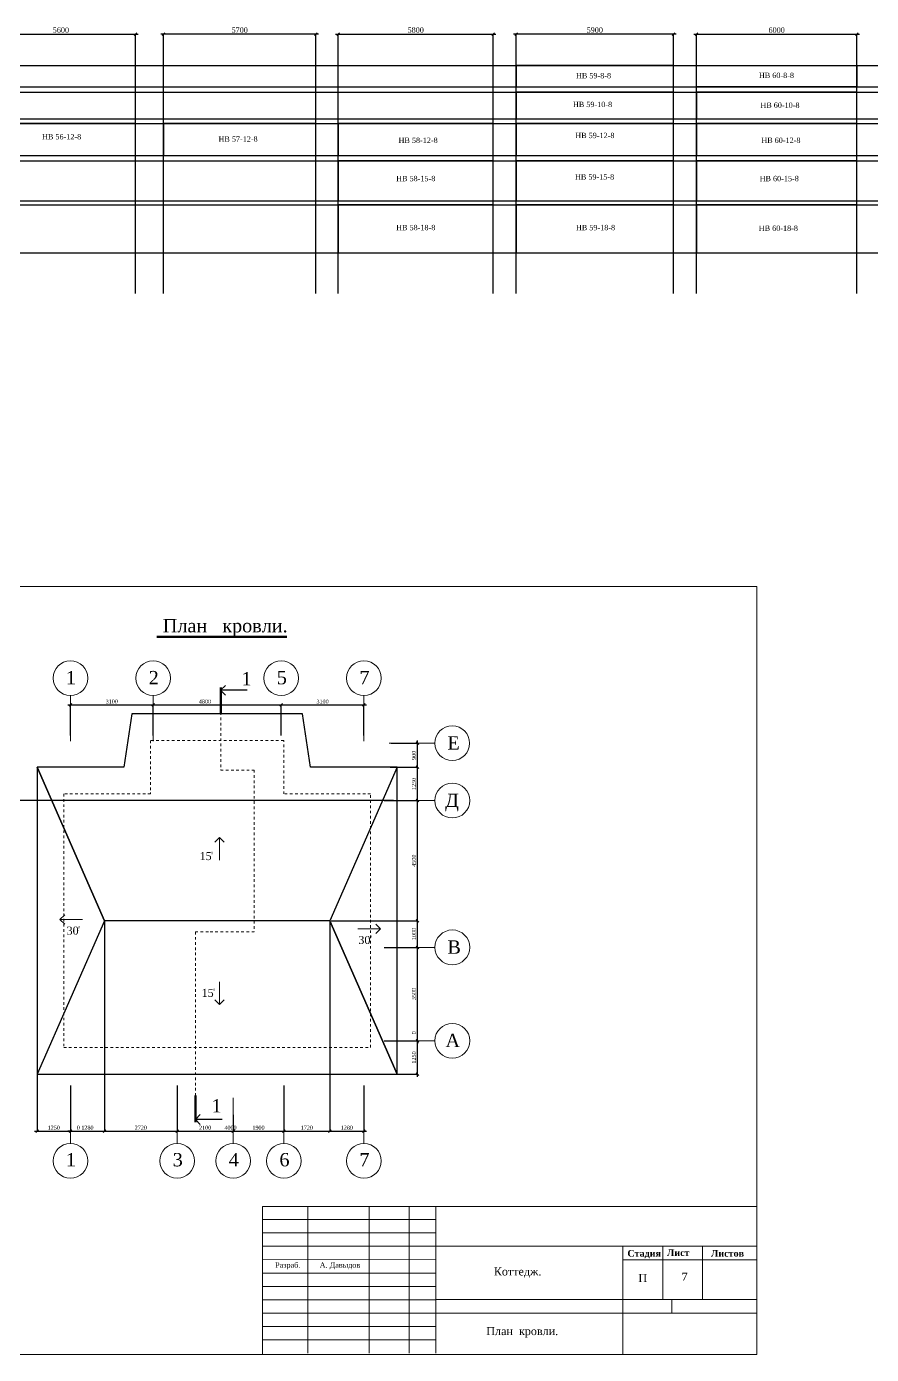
# Model space of a CAD drawing. Extents: x 1526320 to 3332998, y -546296 to 333165.
# Drawn here: x 2086671 to 2118335, y -187689 to -137924 of the extents above; entities that cross this region are included whole.
import ezdxf

# ---------------------------------------------------------------- set-up
doc = ezdxf.new("R2010")
doc.units = 0
doc.header["$LTSCALE"] = 500
doc.header["$MEASUREMENT"] = 0
doc.linetypes.add('424', pattern=[3, 1.5, -1.5])
doc.layers.get('0').update_dxf_attribs({"linetype": 'CONTINUOUS', "lineweight": 0})
doc.layers.add('АР. Разрез', color=251, linetype='CONTINUOUS', lineweight=5)
doc.layers.add('Для печати', color=250, linetype='CONTINUOUS', lineweight=0)
doc.styles.add('NAKLON', font='TIMESBD.TTF', dxfattribs={"height": 500})
doc.styles.get("Standard").update_dxf_attribs({"font": 'TIMES.TTF', "height": 150})
doc.dimstyles.new('ISO-25', dxfattribs={"dimtxt": 300, "dimasz": 100, "dimexe": 0, "dimexo": 0, "dimgap": 50, "dimtad": 1, "dimdec": 0, "dimrnd": 10, "dimtxsty": 'Standard', "dimblk": 'OBLIQUE', "dimcen": 100, "dimdle": 100, "dimadec": 0, "dimazin": 0, "dimtfac": 1, "dimtdec": 0, "dimtmove": 0, "dimatfit": 3, "dimldrblk": 'OBLIQUE', "dimfxl": 0, "dimarcsym": 0})

# ---------------------------------------------------------------- blocks, each defined once
blk = doc.blocks.new('_Oblique')
at = {"color": 0, "linetype": 'ByBlock', "lineweight": -2}
blk.add_line((-0.5, -0.5), (0.5, 0.5), dxfattribs=at)
blk = doc.blocks.new('*D433')
at = {"layer": 'Для печати', "color": 0, "linetype": 'Continuous', "lineweight": -2, "ltscale": 0.13}
for p, q in [((2091314, -163346), (2096314, -163346)), ((2091414, -164493), (2091414, -163346)), ((2096214, -164492), (2096214, -163346))]:
    blk.add_line(p, q, dxfattribs=at)
at = {"layer": 'Для печати', "color": 0, "linetype": 'Continuous', "lineweight": -2, "ltscale": 0.13, "xscale": 100, "yscale": 100, "zscale": 100, "rotation": 180}
blk.add_blockref('_Oblique', (2091414, -163346), dxfattribs=at)
at = {"layer": 'Для печати', "color": 0, "linetype": 'Continuous', "lineweight": -2, "ltscale": 0.13, "xscale": 100, "yscale": 100, "zscale": 100}
blk.add_blockref('_Oblique', (2096214, -163346), dxfattribs=at)
at = {"layer": 'Для печати', "color": 0, "linetype": 'Continuous', "lineweight": 9, "ltscale": 0.13, "insert": (2093355, -163220), "char_height": 150, "attachment_point": 5}
blk.add_mtext('4800', dxfattribs=at)
blk = doc.blocks.new('*D434')
at = {"layer": 'Для печати', "color": 0, "linetype": 'Continuous', "lineweight": -2, "ltscale": 0.13}
for p, q in [((2088214, -163346), (2091514, -163346)), ((2088314, -164492), (2088314, -163346)), ((2091414, -164493), (2091414, -163346))]:
    blk.add_line(p, q, dxfattribs=at)
at = {"layer": 'Для печати', "color": 0, "linetype": 'Continuous', "lineweight": -2, "ltscale": 0.13, "xscale": 100, "yscale": 100, "zscale": 100, "rotation": 180}
blk.add_blockref('_Oblique', (2088314, -163346), dxfattribs=at)
at = {"layer": 'Для печати', "color": 0, "linetype": 'Continuous', "lineweight": -2, "ltscale": 0.13, "xscale": 100, "yscale": 100, "zscale": 100}
blk.add_blockref('_Oblique', (2091414, -163346), dxfattribs=at)
at = {"layer": 'Для печати', "color": 0, "linetype": 'Continuous', "lineweight": 9, "ltscale": 0.13, "insert": (2089864, -163220), "char_height": 150, "attachment_point": 5}
blk.add_mtext('3100', dxfattribs=at)
blk = doc.blocks.new('*D435')
at = {"layer": 'Для печати', "color": 0, "linetype": 'Continuous', "lineweight": -2, "ltscale": 0.13}
for p, q in [((2096114, -163346), (2099414, -163346)), ((2096214, -164492), (2096214, -163346)), ((2099314, -164493), (2099314, -163346))]:
    blk.add_line(p, q, dxfattribs=at)
at = {"layer": 'Для печати', "color": 0, "linetype": 'Continuous', "lineweight": -2, "ltscale": 0.13, "xscale": 100, "yscale": 100, "zscale": 100, "rotation": 180}
blk.add_blockref('_Oblique', (2096214, -163346), dxfattribs=at)
at = {"layer": 'Для печати', "color": 0, "linetype": 'Continuous', "lineweight": -2, "ltscale": 0.13, "xscale": 100, "yscale": 100, "zscale": 100}
blk.add_blockref('_Oblique', (2099314, -163346), dxfattribs=at)
at = {"layer": 'Для печати', "color": 0, "linetype": 'Continuous', "lineweight": 9, "ltscale": 0.13, "insert": (2097764, -163220), "char_height": 150, "attachment_point": 5}
blk.add_mtext('3100', dxfattribs=at)
blk = doc.blocks.new('*D436')
at = {"layer": 'Для печати', "color": 0, "linetype": 'Continuous', "lineweight": -2, "ltscale": 0.13}
for p, q in [((2092314, -177609), (2092314, -179318)), ((2094414, -178706), (2094414, -179318)), ((2092214, -179318), (2094514, -179318))]:
    blk.add_line(p, q, dxfattribs=at)
at = {"layer": 'Для печати', "color": 0, "linetype": 'Continuous', "lineweight": -2, "ltscale": 0.13, "xscale": 100, "yscale": 100, "zscale": 100, "rotation": 180}
blk.add_blockref('_Oblique', (2092314, -179318), dxfattribs=at)
at = {"layer": 'Для печати', "color": 0, "linetype": 'Continuous', "lineweight": -2, "ltscale": 0.13, "xscale": 100, "yscale": 100, "zscale": 100}
blk.add_blockref('_Oblique', (2094414, -179318), dxfattribs=at)
at = {"layer": 'Для печати', "color": 0, "linetype": 'Continuous', "lineweight": 9, "ltscale": 0.13, "insert": (2093364, -179192), "char_height": 150, "attachment_point": 5}
blk.add_mtext('2100', dxfattribs=at)
blk = doc.blocks.new('*D437')
at = {"layer": 'Для печати', "color": 0, "linetype": 'Continuous', "lineweight": -2, "ltscale": 0.13}
for p, q in [((2084755, -170534), (2084755, -166833)), ((2100423, -166933), (2084755, -166933)), ((2086365, -170434), (2084755, -170434))]:
    blk.add_line(p, q, dxfattribs=at)
at = {"layer": 'Для печати', "color": 0, "linetype": 'Continuous', "lineweight": -2, "ltscale": 0.13, "xscale": 100, "yscale": 100, "zscale": 100}
for p, rotation in [((2084755, -166933), 90), ((2084755, -170434), 270)]:
    blk.add_blockref('_Oblique', p, dxfattribs=dict(at, rotation=rotation))
at = {"layer": 'Для печати', "color": 0, "linetype": 'Continuous', "lineweight": 9, "ltscale": 0.13, "insert": (2084629, -168683), "char_height": 150, "attachment_point": 5, "rotation": 90}
blk.add_mtext('3500', dxfattribs=at)
blk = doc.blocks.new('*D440')
at = {"layer": 'Для печати', "color": 0, "linetype": 'Continuous', "lineweight": -2, "ltscale": 0.13}
for p, q in [((2096314, -177612), (2096314, -179318)), ((2094414, -178706), (2094414, -179318)), ((2094314, -179318), (2096414, -179318))]:
    blk.add_line(p, q, dxfattribs=at)
at = {"layer": 'Для печати', "color": 0, "linetype": 'Continuous', "lineweight": -2, "ltscale": 0.13, "xscale": 100, "yscale": 100, "zscale": 100, "rotation": 180}
blk.add_blockref('_Oblique', (2094414, -179318), dxfattribs=at)
at = {"layer": 'Для печати', "color": 0, "linetype": 'Continuous', "lineweight": -2, "ltscale": 0.13, "xscale": 100, "yscale": 100, "zscale": 100}
blk.add_blockref('_Oblique', (2096314, -179318), dxfattribs=at)
at = {"layer": 'Для печати', "color": 0, "linetype": 'Continuous', "lineweight": 9, "ltscale": 0.13, "insert": (2095364, -179192), "char_height": 150, "attachment_point": 5}
blk.add_mtext('1900', dxfattribs=at)
blk = doc.blocks.new('*D441')
at = {"layer": 'Для печати', "color": 0, "linetype": 'Continuous', "lineweight": -2, "ltscale": 0.13}
for p, q in [((2087065, -177182), (2087065, -179318)), ((2088314, -177612), (2088314, -179318)), ((2086965, -179318), (2088414, -179318))]:
    blk.add_line(p, q, dxfattribs=at)
at = {"layer": 'Для печати', "color": 0, "linetype": 'Continuous', "lineweight": -2, "ltscale": 0.13, "xscale": 100, "yscale": 100, "zscale": 100, "rotation": 180}
blk.add_blockref('_Oblique', (2087065, -179318), dxfattribs=at)
at = {"layer": 'Для печати', "color": 0, "linetype": 'Continuous', "lineweight": -2, "ltscale": 0.13, "xscale": 100, "yscale": 100, "zscale": 100}
blk.add_blockref('_Oblique', (2088314, -179318), dxfattribs=at)
at = {"layer": 'Для печати', "color": 0, "linetype": 'Continuous', "lineweight": 9, "ltscale": 0.13, "insert": (2087690, -179191), "char_height": 150, "attachment_point": 5}
blk.add_mtext('1250', dxfattribs=at)
blk = doc.blocks.new('*D442')
at = {"layer": 'Для печати', "color": 0, "linetype": 'Continuous', "lineweight": -2, "ltscale": 0.13}
for p, q in [((2088314, -177612), (2088314, -179318)), ((2088314, -177612), (2088314, -179318)), ((2088314, -179318), (2088214, -179318)), ((2088314, -179318), (2088709, -179318)), ((2088314, -179318), (2088314, -179318))]:
    blk.add_line(p, q, dxfattribs=at)
at = {"layer": 'Для печати', "color": 0, "linetype": 'Continuous', "lineweight": -2, "ltscale": 0.13, "xscale": 100, "yscale": 100, "zscale": 100}
blk.add_blockref('_Oblique', (2088314, -179318), dxfattribs=at)
at = {"layer": 'Для печати', "color": 0, "linetype": 'Continuous', "lineweight": -2, "ltscale": 0.13, "xscale": 100, "yscale": 100, "zscale": 100, "rotation": 180}
blk.add_blockref('_Oblique', (2088314, -179318), dxfattribs=at)
at = {"layer": 'Для печати', "color": 0, "linetype": 'Continuous', "lineweight": 9, "ltscale": 0.13, "insert": (2088612, -179191), "char_height": 150, "attachment_point": 5}
blk.add_mtext('0', dxfattribs=at)
blk = doc.blocks.new('*D443')
at = {"layer": 'Для печати', "color": 0, "linetype": 'Continuous', "lineweight": -2, "ltscale": 0.13}
for p, q in [((2088314, -177612), (2088314, -179318)), ((2088314, -177612), (2088314, -179318)), ((2088314, -179318), (2088214, -179318)), ((2088314, -179318), (2088709, -179318)), ((2088314, -179318), (2088314, -179318))]:
    blk.add_line(p, q, dxfattribs=at)
at = {"layer": 'Для печати', "color": 0, "linetype": 'Continuous', "lineweight": -2, "ltscale": 0.13, "xscale": 100, "yscale": 100, "zscale": 100}
blk.add_blockref('_Oblique', (2088314, -179318), dxfattribs=at)
at = {"layer": 'Для печати', "color": 0, "linetype": 'Continuous', "lineweight": -2, "ltscale": 0.13, "xscale": 100, "yscale": 100, "zscale": 100, "rotation": 180}
blk.add_blockref('_Oblique', (2088314, -179318), dxfattribs=at)
at = {"layer": 'Для печати', "color": 0, "linetype": 'Continuous', "lineweight": 9, "ltscale": 0.13, "insert": (2088612, -179191), "char_height": 150, "attachment_point": 5}
blk.add_mtext('0', dxfattribs=at)
blk = doc.blocks.new('*D444')
at = {"layer": 'Для печати', "color": 0, "linetype": 'Continuous', "lineweight": -2, "ltscale": 0.13}
for p, q in [((2089591, -171434), (2089591, -179318)), ((2088314, -177612), (2088314, -179318)), ((2088214, -179318), (2089691, -179318))]:
    blk.add_line(p, q, dxfattribs=at)
at = {"layer": 'Для печати', "color": 0, "linetype": 'Continuous', "lineweight": -2, "ltscale": 0.13, "xscale": 100, "yscale": 100, "zscale": 100, "rotation": 180}
blk.add_blockref('_Oblique', (2088314, -179318), dxfattribs=at)
at = {"layer": 'Для печати', "color": 0, "linetype": 'Continuous', "lineweight": -2, "ltscale": 0.13, "xscale": 100, "yscale": 100, "zscale": 100}
blk.add_blockref('_Oblique', (2089591, -179318), dxfattribs=at)
at = {"layer": 'Для печати', "color": 0, "linetype": 'Continuous', "lineweight": 9, "ltscale": 0.13, "insert": (2088953, -179191), "char_height": 150, "attachment_point": 5}
blk.add_mtext('1280', dxfattribs=at)
blk = doc.blocks.new('*D445')
at = {"layer": 'Для печати', "color": 0, "linetype": 'Continuous', "lineweight": -2, "ltscale": 0.13}
for p, q in [((2089591, -171434), (2089591, -179318)), ((2092314, -177609), (2092314, -179318)), ((2089491, -179318), (2092414, -179318))]:
    blk.add_line(p, q, dxfattribs=at)
at = {"layer": 'Для печати', "color": 0, "linetype": 'Continuous', "lineweight": -2, "ltscale": 0.13, "xscale": 100, "yscale": 100, "zscale": 100, "rotation": 180}
blk.add_blockref('_Oblique', (2089591, -179318), dxfattribs=at)
at = {"layer": 'Для печати', "color": 0, "linetype": 'Continuous', "lineweight": -2, "ltscale": 0.13, "xscale": 100, "yscale": 100, "zscale": 100}
blk.add_blockref('_Oblique', (2092314, -179318), dxfattribs=at)
at = {"layer": 'Для печати', "color": 0, "linetype": 'Continuous', "lineweight": 9, "ltscale": 0.13, "insert": (2090953, -179191), "char_height": 150, "attachment_point": 5}
blk.add_mtext('2720', dxfattribs=at)
blk = doc.blocks.new('*D446')
at = {"layer": 'Для печати', "color": 0, "linetype": 'Continuous', "lineweight": -2, "ltscale": 0.13}
for p, q in [((2092314, -177609), (2092314, -179318)), ((2096314, -177612), (2096314, -179318)), ((2092214, -179318), (2096414, -179318))]:
    blk.add_line(p, q, dxfattribs=at)
at = {"layer": 'Для печати', "color": 0, "linetype": 'Continuous', "lineweight": -2, "ltscale": 0.13, "xscale": 100, "yscale": 100, "zscale": 100, "rotation": 180}
blk.add_blockref('_Oblique', (2092314, -179318), dxfattribs=at)
at = {"layer": 'Для печати', "color": 0, "linetype": 'Continuous', "lineweight": -2, "ltscale": 0.13, "xscale": 100, "yscale": 100, "zscale": 100}
blk.add_blockref('_Oblique', (2096314, -179318), dxfattribs=at)
at = {"layer": 'Для печати', "color": 0, "linetype": 'Continuous', "lineweight": 9, "ltscale": 0.13, "insert": (2094314, -179191), "char_height": 150, "attachment_point": 5}
blk.add_mtext('4000', dxfattribs=at)
blk = doc.blocks.new('*D447')
at = {"layer": 'Для печати', "color": 0, "linetype": 'Continuous', "lineweight": -2, "ltscale": 0.13}
for p, q in [((2098034, -171434), (2098034, -179318)), ((2096314, -177612), (2096314, -179318)), ((2096214, -179318), (2098134, -179318))]:
    blk.add_line(p, q, dxfattribs=at)
at = {"layer": 'Для печати', "color": 0, "linetype": 'Continuous', "lineweight": -2, "ltscale": 0.13, "xscale": 100, "yscale": 100, "zscale": 100, "rotation": 180}
blk.add_blockref('_Oblique', (2096314, -179318), dxfattribs=at)
at = {"layer": 'Для печати', "color": 0, "linetype": 'Continuous', "lineweight": -2, "ltscale": 0.13, "xscale": 100, "yscale": 100, "zscale": 100}
blk.add_blockref('_Oblique', (2098034, -179318), dxfattribs=at)
at = {"layer": 'Для печати', "color": 0, "linetype": 'Continuous', "lineweight": 9, "ltscale": 0.13, "insert": (2097174, -179191), "char_height": 150, "attachment_point": 5}
blk.add_mtext('1720', dxfattribs=at)
blk = doc.blocks.new('*D448')
at = {"layer": 'Для печати', "color": 0, "linetype": 'Continuous', "lineweight": -2, "ltscale": 0.13}
for p, q in [((2098034, -171434), (2098034, -179318)), ((2099314, -177609), (2099314, -179318)), ((2097934, -179318), (2099414, -179318))]:
    blk.add_line(p, q, dxfattribs=at)
at = {"layer": 'Для печати', "color": 0, "linetype": 'Continuous', "lineweight": -2, "ltscale": 0.13, "xscale": 100, "yscale": 100, "zscale": 100, "rotation": 180}
blk.add_blockref('_Oblique', (2098034, -179318), dxfattribs=at)
at = {"layer": 'Для печати', "color": 0, "linetype": 'Continuous', "lineweight": -2, "ltscale": 0.13, "xscale": 100, "yscale": 100, "zscale": 100}
blk.add_blockref('_Oblique', (2099314, -179318), dxfattribs=at)
at = {"layer": 'Для печати', "color": 0, "linetype": 'Continuous', "lineweight": 9, "ltscale": 0.13, "insert": (2098674, -179191), "char_height": 150, "attachment_point": 5}
blk.add_mtext('1280', dxfattribs=at)
blk = doc.blocks.new('*D449')
at = {"layer": 'Для печати', "color": 0, "linetype": 'Continuous', "lineweight": -2, "ltscale": 0.13}
for p, q in [((2100090, -175934), (2101316, -175934)), ((2101316, -177282), (2101316, -175834)), ((2100563, -177182), (2101316, -177182))]:
    blk.add_line(p, q, dxfattribs=at)
at = {"layer": 'Для печати', "color": 0, "linetype": 'Continuous', "lineweight": -2, "ltscale": 0.13, "xscale": 100, "yscale": 100, "zscale": 100}
for p, rotation in [((2101316, -175934), 90), ((2101316, -177182), 270)]:
    blk.add_blockref('_Oblique', p, dxfattribs=dict(at, rotation=rotation))
at = {"layer": 'Для печати', "color": 0, "linetype": 'Continuous', "lineweight": 9, "ltscale": 0.13, "insert": (2101189, -176558), "char_height": 150, "attachment_point": 5, "rotation": 90}
blk.add_mtext('1250', dxfattribs=at)
blk = doc.blocks.new('*D450')
at = {"layer": 'Для печати', "color": 0, "linetype": 'Continuous', "lineweight": -2, "ltscale": 0.13}
for p, q in [((2101316, -175933), (2101316, -175538)), ((2100074, -175933), (2101316, -175933)), ((2100090, -175934), (2101316, -175934)), ((2101316, -175934), (2101316, -175933)), ((2101316, -175934), (2101316, -176034))]:
    blk.add_line(p, q, dxfattribs=at)
at = {"layer": 'Для печати', "color": 0, "linetype": 'Continuous', "lineweight": -2, "ltscale": 0.13, "xscale": 100, "yscale": 100, "zscale": 100}
for p, rotation in [((2101316, -175933), 270), ((2101316, -175934), 90)]:
    blk.add_blockref('_Oblique', p, dxfattribs=dict(at, rotation=rotation))
at = {"layer": 'Для печати', "color": 0, "linetype": 'Continuous', "lineweight": 9, "ltscale": 0.13, "insert": (2101189, -175636), "char_height": 150, "attachment_point": 5, "rotation": 90}
blk.add_mtext('0', dxfattribs=at)
blk = doc.blocks.new('*D451')
at = {"layer": 'Для печати', "color": 0, "linetype": 'Continuous', "lineweight": -2, "ltscale": 0.13}
for p, q in [((2100075, -172433), (2101316, -172433)), ((2101316, -176033), (2101316, -172333)), ((2100074, -175933), (2101316, -175933))]:
    blk.add_line(p, q, dxfattribs=at)
at = {"layer": 'Для печати', "color": 0, "linetype": 'Continuous', "lineweight": -2, "ltscale": 0.13, "xscale": 100, "yscale": 100, "zscale": 100}
for p, rotation in [((2101316, -172433), 90), ((2101316, -175933), 270)]:
    blk.add_blockref('_Oblique', p, dxfattribs=dict(at, rotation=rotation))
at = {"layer": 'Для печати', "color": 0, "linetype": 'Continuous', "lineweight": 9, "ltscale": 0.13, "insert": (2101189, -174183), "char_height": 150, "attachment_point": 5, "rotation": 90}
blk.add_mtext('3500', dxfattribs=at)
blk = doc.blocks.new('*D452')
at = {"layer": 'Для печати', "color": 0, "linetype": 'Continuous', "lineweight": -2, "ltscale": 0.13}
for p, q in [((2098082, -171434), (2101316, -171434)), ((2101316, -172533), (2101316, -171334)), ((2100075, -172433), (2101316, -172433))]:
    blk.add_line(p, q, dxfattribs=at)
at = {"layer": 'Для печати', "color": 0, "linetype": 'Continuous', "lineweight": -2, "ltscale": 0.13, "xscale": 100, "yscale": 100, "zscale": 100}
for p, rotation in [((2101316, -171434), 90), ((2101316, -172433), 270)]:
    blk.add_blockref('_Oblique', p, dxfattribs=dict(at, rotation=rotation))
at = {"layer": 'Для печати', "color": 0, "linetype": 'Continuous', "lineweight": 9, "ltscale": 0.13, "insert": (2101189, -171934), "char_height": 150, "attachment_point": 5, "rotation": 90}
blk.add_mtext('1000', dxfattribs=at)
blk = doc.blocks.new('*D453')
at = {"layer": 'Для печати', "color": 0, "linetype": 'Continuous', "lineweight": -2, "ltscale": 0.13}
for p, q in [((2100076, -166933), (2101316, -166933)), ((2101316, -171534), (2101316, -166833)), ((2101209, -171434), (2101316, -171434))]:
    blk.add_line(p, q, dxfattribs=at)
at = {"layer": 'Для печати', "color": 0, "linetype": 'Continuous', "lineweight": -2, "ltscale": 0.13, "xscale": 100, "yscale": 100, "zscale": 100}
for p, rotation in [((2101316, -166933), 90), ((2101316, -171434), 270)]:
    blk.add_blockref('_Oblique', p, dxfattribs=dict(at, rotation=rotation))
at = {"layer": 'Для печати', "color": 0, "linetype": 'Continuous', "lineweight": 9, "ltscale": 0.13, "insert": (2101189, -169184), "char_height": 150, "attachment_point": 5, "rotation": 90}
blk.add_mtext('4500', dxfattribs=at)
blk = doc.blocks.new('*D454')
at = {"layer": 'Для печати', "color": 0, "linetype": 'Continuous', "lineweight": -2, "ltscale": 0.13}
for p, q in [((2100303, -165684), (2101316, -165684)), ((2101316, -167033), (2101316, -165584)), ((2100076, -166933), (2101316, -166933))]:
    blk.add_line(p, q, dxfattribs=at)
at = {"layer": 'Для печати', "color": 0, "linetype": 'Continuous', "lineweight": -2, "ltscale": 0.13, "xscale": 100, "yscale": 100, "zscale": 100}
for p, rotation in [((2101316, -165684), 90), ((2101316, -166933), 270)]:
    blk.add_blockref('_Oblique', p, dxfattribs=dict(at, rotation=rotation))
at = {"layer": 'Для печати', "color": 0, "linetype": 'Continuous', "lineweight": 9, "ltscale": 0.13, "insert": (2101189, -166309), "char_height": 150, "attachment_point": 5, "rotation": 90}
blk.add_mtext('1250', dxfattribs=at)
blk = doc.blocks.new('*D455')
at = {"layer": 'Для печати', "color": 0, "linetype": 'Continuous', "lineweight": -2, "ltscale": 0.13}
for p, q in [((2101316, -165784), (2101316, -164683)), ((2100335, -164783), (2101316, -164783)), ((2100303, -165684), (2101316, -165684))]:
    blk.add_line(p, q, dxfattribs=at)
at = {"layer": 'Для печати', "color": 0, "linetype": 'Continuous', "lineweight": -2, "ltscale": 0.13, "xscale": 100, "yscale": 100, "zscale": 100}
for p, rotation in [((2101316, -164783), 90), ((2101316, -165684), 270)]:
    blk.add_blockref('_Oblique', p, dxfattribs=dict(at, rotation=rotation))
at = {"layer": 'Для печати', "color": 0, "linetype": 'Continuous', "lineweight": 9, "ltscale": 0.13, "insert": (2101189, -165234), "char_height": 150, "attachment_point": 5, "rotation": 90}
blk.add_mtext('900', dxfattribs=at)
blk = doc.blocks.new('*D988')
at = {"color": 0, "linetype": 'Continuous', "lineweight": -2, "ltscale": 0.13}
for p, q in [((2085058, -138207), (2090859, -138207)), ((2085158, -147926), (2085158, -138207)), ((2090759, -147924), (2090759, -138207))]:
    blk.add_line(p, q, dxfattribs=at)
at = {"color": 0, "linetype": 'Continuous', "lineweight": -2, "ltscale": 0.13, "xscale": 100, "yscale": 100, "zscale": 100, "rotation": 180}
blk.add_blockref('_Oblique', (2085158, -138207), dxfattribs=at)
at = {"color": 0, "linetype": 'Continuous', "lineweight": -2, "ltscale": 0.13, "xscale": 100, "yscale": 100, "zscale": 100}
blk.add_blockref('_Oblique', (2090759, -138207), dxfattribs=at)
at = {"color": 0, "linetype": 'Continuous', "lineweight": 9, "ltscale": 0.13, "insert": (2087958, -138055), "char_height": 200, "attachment_point": 5}
blk.add_mtext('5600', dxfattribs=at)
blk = doc.blocks.new('*D989')
at = {"color": 0, "linetype": 'Continuous', "lineweight": -2, "ltscale": 0.13}
for p, q in [((2097608, -138207), (2091707, -138207)), ((2091807, -147924), (2091807, -138207)), ((2097508, -147926), (2097508, -138207))]:
    blk.add_line(p, q, dxfattribs=at)
at = {"color": 0, "linetype": 'Continuous', "lineweight": -2, "ltscale": 0.13, "xscale": 100, "yscale": 100, "zscale": 100, "rotation": 180}
blk.add_blockref('_Oblique', (2091807, -138207), dxfattribs=at)
at = {"color": 0, "linetype": 'Continuous', "lineweight": -2, "ltscale": 0.13, "xscale": 100, "yscale": 100, "zscale": 100}
blk.add_blockref('_Oblique', (2097508, -138207), dxfattribs=at)
at = {"color": 0, "linetype": 'Continuous', "lineweight": 9, "ltscale": 0.13, "insert": (2094658, -138055), "char_height": 200, "attachment_point": 5}
blk.add_mtext('5700', dxfattribs=at)
blk = doc.blocks.new('*D990')
at = {"color": 0, "linetype": 'Continuous', "lineweight": -2, "ltscale": 0.13}
for p, q in [((2098255, -138207), (2104256, -138207)), ((2098355, -147926), (2098355, -138207)), ((2104156, -147924), (2104156, -138207))]:
    blk.add_line(p, q, dxfattribs=at)
at = {"color": 0, "linetype": 'Continuous', "lineweight": -2, "ltscale": 0.13, "xscale": 100, "yscale": 100, "zscale": 100, "rotation": 180}
blk.add_blockref('_Oblique', (2098355, -138207), dxfattribs=at)
at = {"color": 0, "linetype": 'Continuous', "lineweight": -2, "ltscale": 0.13, "xscale": 100, "yscale": 100, "zscale": 100}
blk.add_blockref('_Oblique', (2104156, -138207), dxfattribs=at)
at = {"color": 0, "linetype": 'Continuous', "lineweight": 9, "ltscale": 0.13, "insert": (2101255, -138055), "char_height": 200, "attachment_point": 5}
blk.add_mtext('5800', dxfattribs=at)
blk = doc.blocks.new('*D991')
at = {"color": 0, "linetype": 'Continuous', "lineweight": -2, "ltscale": 0.13}
for p, q in [((2111016, -138207), (2104916, -138207)), ((2105016, -147924), (2105016, -138207)), ((2110916, -147926), (2110916, -138207))]:
    blk.add_line(p, q, dxfattribs=at)
at = {"color": 0, "linetype": 'Continuous', "lineweight": -2, "ltscale": 0.13, "xscale": 100, "yscale": 100, "zscale": 100, "rotation": 180}
blk.add_blockref('_Oblique', (2105016, -138207), dxfattribs=at)
at = {"color": 0, "linetype": 'Continuous', "lineweight": -2, "ltscale": 0.13, "xscale": 100, "yscale": 100, "zscale": 100}
blk.add_blockref('_Oblique', (2110916, -138207), dxfattribs=at)
at = {"color": 0, "linetype": 'Continuous', "lineweight": 9, "ltscale": 0.13, "insert": (2107966, -138055), "char_height": 200, "attachment_point": 5}
blk.add_mtext('5900', dxfattribs=at)
blk = doc.blocks.new('*D992')
at = {"color": 0, "linetype": 'Continuous', "lineweight": -2, "ltscale": 0.13}
for p, q in [((2111682, -138207), (2117883, -138207)), ((2111782, -147926), (2111782, -138207)), ((2117783, -147924), (2117783, -138207))]:
    blk.add_line(p, q, dxfattribs=at)
at = {"color": 0, "linetype": 'Continuous', "lineweight": -2, "ltscale": 0.13, "xscale": 100, "yscale": 100, "zscale": 100, "rotation": 180}
blk.add_blockref('_Oblique', (2111782, -138207), dxfattribs=at)
at = {"color": 0, "linetype": 'Continuous', "lineweight": -2, "ltscale": 0.13, "xscale": 100, "yscale": 100, "zscale": 100}
blk.add_blockref('_Oblique', (2117783, -138207), dxfattribs=at)
at = {"color": 0, "linetype": 'Continuous', "lineweight": 9, "ltscale": 0.13, "insert": (2114782, -138055), "char_height": 200, "attachment_point": 5}
blk.add_mtext('6000', dxfattribs=at)
blk = doc.blocks.new('*D998')
at = {"color": 0, "linetype": 'Continuous', "lineweight": -2, "ltscale": 0.13}
for p, q in [((2007098, -144605), (2166705, -144605)), ((2166705, -146504), (2166705, -144505)), ((2007098, -146404), (2166705, -146404))]:
    blk.add_line(p, q, dxfattribs=at)
at = {"color": 0, "linetype": 'Continuous', "lineweight": -2, "ltscale": 0.13, "xscale": 100, "yscale": 100, "zscale": 100}
for p, rotation in [((2166705, -144605), 90), ((2166705, -146404), 270)]:
    blk.add_blockref('_Oblique', p, dxfattribs=dict(at, rotation=rotation))
at = {"color": 0, "linetype": 'Continuous', "lineweight": 9, "ltscale": 0.13, "insert": (2166553, -145505), "char_height": 200, "attachment_point": 5, "rotation": 90}
blk.add_mtext('1800', dxfattribs=at)
blk = doc.blocks.new('*D999')
at = {"color": 0, "linetype": 'Continuous', "lineweight": -2, "ltscale": 0.13}
for p, q in [((2007081, -142954), (2166705, -142954)), ((2166705, -144554), (2166705, -142854)), ((2007081, -144454), (2166705, -144454))]:
    blk.add_line(p, q, dxfattribs=at)
at = {"color": 0, "linetype": 'Continuous', "lineweight": -2, "ltscale": 0.13, "xscale": 100, "yscale": 100, "zscale": 100}
for p, rotation in [((2166705, -142954), 90), ((2166705, -144454), 270)]:
    blk.add_blockref('_Oblique', p, dxfattribs=dict(at, rotation=rotation))
at = {"color": 0, "linetype": 'Continuous', "lineweight": 9, "ltscale": 0.13, "insert": (2166553, -143704), "char_height": 200, "attachment_point": 5, "rotation": 90}
blk.add_mtext('1500', dxfattribs=at)
blk = doc.blocks.new('*D1000')
at = {"color": 0, "linetype": 'Continuous', "lineweight": -2, "ltscale": 0.13}
for p, q in [((2007081, -141562), (2166705, -141562)), ((2166705, -142862), (2166705, -141462)), ((2007081, -142762), (2166705, -142762))]:
    blk.add_line(p, q, dxfattribs=at)
at = {"color": 0, "linetype": 'Continuous', "lineweight": -2, "ltscale": 0.13, "xscale": 100, "yscale": 100, "zscale": 100}
for p, rotation in [((2166705, -141562), 90), ((2166705, -142762), 270)]:
    blk.add_blockref('_Oblique', p, dxfattribs=dict(at, rotation=rotation))
at = {"color": 0, "linetype": 'Continuous', "lineweight": 9, "ltscale": 0.13, "insert": (2166553, -142162), "char_height": 200, "attachment_point": 5, "rotation": 90}
blk.add_mtext('1200', dxfattribs=at)
blk = doc.blocks.new('*D1001')
at = {"color": 0, "linetype": 'Continuous', "lineweight": -2, "ltscale": 0.13}
for p, q in [((2166705, -141484), (2166705, -140284)), ((2007081, -140384), (2166705, -140384)), ((2007081, -141384), (2166705, -141384))]:
    blk.add_line(p, q, dxfattribs=at)
at = {"color": 0, "linetype": 'Continuous', "lineweight": -2, "ltscale": 0.13, "xscale": 100, "yscale": 100, "zscale": 100}
for p, rotation in [((2166705, -140384), 90), ((2166705, -141384), 270)]:
    blk.add_blockref('_Oblique', p, dxfattribs=dict(at, rotation=rotation))
at = {"color": 0, "linetype": 'Continuous', "lineweight": 9, "ltscale": 0.13, "insert": (2166553, -140884), "char_height": 200, "attachment_point": 5, "rotation": 90}
blk.add_mtext('1000', dxfattribs=at)
blk = doc.blocks.new('*D1002')
at = {"color": 0, "linetype": 'Continuous', "lineweight": -2, "ltscale": 0.13}
for p, q in [((2166705, -140285), (2166705, -139285)), ((2007081, -139385), (2166705, -139385)), ((2007081, -140185), (2166705, -140185))]:
    blk.add_line(p, q, dxfattribs=at)
at = {"color": 0, "linetype": 'Continuous', "lineweight": -2, "ltscale": 0.13, "xscale": 100, "yscale": 100, "zscale": 100}
for p, rotation in [((2166705, -139385), 90), ((2166705, -140185), 270)]:
    blk.add_blockref('_Oblique', p, dxfattribs=dict(at, rotation=rotation))
at = {"color": 0, "linetype": 'Continuous', "lineweight": 9, "ltscale": 0.13, "insert": (2166553, -139785), "char_height": 200, "attachment_point": 5, "rotation": 90}
blk.add_mtext('800', dxfattribs=at)

msp = doc.modelspace()

# ---------------------------------------------------------------- linework, layer by layer
at = {"layer": 'АР. Разрез', "color": 250, "linetype": '424', "lineweight": 0, "ltscale": 0.13}
msp.add_lwpolyline([(2093947.2, -163626), (2093947.2, -165787.1), (2095206.2, -165787.1), (2095206.2, -171851), (2093483.9, -171851), (2093003.5, -171851), (2093003.5, -178801.5)], dxfattribs=at)
at = {"layer": 'Для печати', "color": 250, "linetype": 'Continuous', "lineweight": 50, "ltscale": 0.13}
msp.add_line((2096425.2, -160797.6), (2091552.9, -160797.6), dxfattribs=at)
at = {"layer": 'Для печати', "color": 250, "lineweight": 30}
for p, q in [((2093938.7, -162797.7), (2094121.5, -162613.6)), ((2094938.7, -162797.8), (2093938.7, -162797.8)), ((2093938.7, -162797.8), (2094121.5, -162981.9)), ((2092997.8, -178881.9), (2093180.6, -178697.8)), ((2093997.8, -178881.9), (2092997.8, -178881.9)), ((2092997.8, -178882), (2093180.6, -179066.1))]:
    msp.add_line(p, q, dxfattribs=at)
at = {"layer": 'Для печати', "color": 250, "lineweight": 70, "ltscale": 1.3}
for p, q in [((2093946.5, -162691.7), (2093946.5, -163696.1)), ((2093005.7, -178988), (2093005.7, -177983.6))]:
    msp.add_line(p, q, dxfattribs=at)
at = {"layer": 'Для печати', "color": 250, "linetype": 'Continuous', "lineweight": 0}
for p, q in [((2088314.1, -164705.3), (2088314.1, -162996.4)), ((2091414.1, -164705.3), (2091414.1, -162996.4)), ((2099313.8, -164705.3), (2099313.8, -162996.4)), ((2100263.2, -164782.3), (2101973.2, -164782.3)), ((2100266.1, -166933.3), (2101976.2, -166933.3)), ((2100266.2, -172433.2), (2101976.2, -172433.3)), ((2100266.1, -175933.3), (2101976.2, -175933.4)), ((2088314.1, -178073.2), (2088314.1, -179782.1)), ((2092314.5, -178073.1), (2092314.5, -179782)), ((2094414.3, -178073.1), (2094414.3, -179782)), ((2096314.2, -178073.2), (2096314.2, -179782)), ((2099313.8, -178073.1), (2099313.8, -179782))]:
    msp.add_line(p, q, dxfattribs=at)
at = {"layer": 'Для печати', "color": 250, "linetype": 'Continuous', "lineweight": 15, "ltscale": 0.13}
for p, q in [((2093905.2, -168309.3, 599.5), (2093729.6, -168486.6, 599.5)), ((2093905.2, -168309.3, 599.5), (2094080.8, -168486.6, 599.5)), ((2093905.2, -169159.3, 599.5), (2093905.2, -168309.3, 599.5)), ((2087923.6, -171390.7, 599.5), (2088100.9, -171215.2, 599.5)), ((2087923.6, -171390.7, 599.5), (2088100.9, -171566.3, 599.5)), ((2088773.6, -171390.7, 599.5), (2087923.6, -171390.7, 599.5)), ((2099935.9, -171740.7, 599.5), (2099758.6, -171565.2, 599.5)), ((2099085.9, -171740.7, 599.5), (2099935.9, -171740.7, 599.5)), ((2099935.9, -171740.7, 599.5), (2099758.6, -171916.3, 599.5)), ((2093905.2, -173722.7, 599.5), (2093905.2, -174572.7, 599.5)), ((2093905.2, -174572.7, 599.5), (2093729.6, -174395.4, 599.5)), ((2093905.2, -174572.7, 599.5), (2094080.8, -174395.4, 599.5)), ((2095512.4, -182140.3), (2114014.4, -182140.3)), ((2095512.4, -187677.4), (2095512.4, -182140.3)), ((2102006.6, -183131.6), (2095515.2, -183131.6)), ((2095537.7, -183635.5), (2114008.7, -183635.5)), ((2109015, -183634.6), (2109015, -187688.6)), ((2110511.6, -183634.6), (2110511.6, -185632.5)), ((2112008.2, -183634.6), (2112008.2, -185632.5)), ((2095525.1, -184638.6), (2102012.9, -184638.6)), ((2102014, -185632.6), (2109007.8, -185632.6)), ((2109007.8, -185632.6), (2114008.4, -185632.6)), ((2110856.9, -185632.5), (2110856.9, -186135.6))]:
    msp.add_line(p, q, dxfattribs=at)
at = {"layer": 'Для печати', "color": 250, "linetype": 'Continuous', "lineweight": 15}
for p, q in [((2097212.1, -187636.4), (2097213, -182136.4)), ((2099512.1, -187636.8), (2099513, -182136.8)), ((2101012.1, -187637.1), (2101013, -182137.1)), ((2102012.1, -187637.2), (2102013, -182137.2)), ((2095512.9, -182636.2), (2102012.9, -182637.2)), ((2095512.7, -183636.2), (2102012.7, -183637.2)), ((2095512.7, -184136.2), (2102012.7, -184137.2)), ((2109014.6, -184139.2), (2114014.6, -184140)), ((2095512.5, -185136.2), (2102012.5, -185137.2)), ((2095512.4, -185636.2), (2102012.4, -185637.2)), ((2095512.3, -186136.2), (2114012.3, -186139.2)), ((2095512.2, -186636.2), (2102012.2, -186637.2)), ((2095512.2, -187136.2), (2102012.2, -187137.2))]:
    msp.add_line(p, q, dxfattribs=at)
at = {"layer": 'Для печати', "color": 5, "linetype": 'Continuous', "lineweight": 30, "ltscale": 0.13}
for points in [[(2110916.3, -139384.5), (2105015.5, -139384.5), (2105015.5, -140184.7), (2110916.3, -140184.7)], [(2111781.7, -139384.5), (2117782.8, -139384.5), (2117782.8, -140184.7), (2111781.7, -140184.7)], [(2110916.3, -140383.6), (2105015.5, -140383.6), (2105015.5, -141383.5), (2110916.3, -141383.5)], [(2117782.8, -140383.6), (2111781.7, -140383.6), (2111781.7, -141383.5), (2117782.8, -141383.5)], [(2090758.7, -141562.2), (2085157.6, -141562.2), (2085157.6, -142761.9), (2090758.7, -142761.9)], [(2097507.9, -141562.2), (2091807.2, -141562.2), (2091807.2, -142761.9), (2097507.9, -142761.9)], [(2104155.8, -141562.2), (2098355, -141562.2), (2098355, -142761.9), (2104155.8, -142761.9)], [(2110916.3, -141562.2), (2105015.5, -141562.2), (2105015.5, -142761.9), (2110916.3, -142761.9)], [(2117782.8, -141562.2), (2111781.7, -141562.2), (2111781.7, -142761.9), (2117782.8, -142761.9)], [(2104155.8, -142954.1), (2098355, -142954.1), (2098355, -144454.2), (2104155.8, -144454.2)], [(2110916.3, -142954.1), (2105015.5, -142954.1), (2105015.5, -144454.1), (2110916.3, -144454.1)], [(2117782.8, -142954.1), (2111781.7, -142954.1), (2111781.7, -144454.1), (2117782.8, -144454.1)], [(2104155.8, -144604.9), (2098355, -144604.9), (2098355, -146404.4), (2104155.8, -146404.4)], [(2110916.3, -144604.9), (2105015.5, -144604.9), (2105015.5, -146404.4), (2110916.3, -146404.4)], [(2117782.8, -144604.9), (2111781.7, -144604.9), (2111781.7, -146404.4), (2117782.8, -146404.4)]]:
    msp.add_lwpolyline(points, close=True, dxfattribs=at)
at = {"layer": 'Для печати', "color": 250, "linetype": 'Continuous', "lineweight": 0, "ltscale": 0.13}
msp.add_lwpolyline([(2114038.6, -187686.9), (2073936, -187686.9), (2073936, -158903.7), (2114038.6, -158903.7)], close=True, dxfattribs=at)
at = {"layer": 'Для печати', "color": 250, "linetype": 'Continuous', "lineweight": 30, "ltscale": 0.13}
for points in [[(2096309.1, -163684.1), (2091321.2, -163684.1), (2090621.9, -163684.1), (2090320.3, -165684.1), (2087071.1, -165684.1), (2087065, -165684.1), (2087065, -177182.4), (2100563, -177182.4), (2100563, -165684.1), (2097308.5, -165684.1), (2097009.7, -163684.1), (2096309.2, -163684.1)], [(2100563, -165684.1), (2098033.6, -171434), (2100563, -177182.4), (2098033.6, -171434), (2089591.2, -171434), (2087065, -165684.1), (2089591.2, -171434), (2087065, -177182.4)]]:
    msp.add_lwpolyline(points, dxfattribs=at)
at = {"layer": 'Для печати', "color": 250, "linetype": '424', "lineweight": 9, "ltscale": 0.13}
msp.add_lwpolyline([(2099563.7, -166683.6), (2096309.7, -166683.6), (2096309.7, -164684.9), (2091321.4, -164684), (2091319.3, -166683.6), (2088064.3, -166683.6), (2088064.3, -176183.1), (2099563.8, -176184.1), (2099563.8, -166683.7)], dxfattribs=at)
at = {"layer": 'Для печати', "color": 250, "linetype": 'Continuous', "lineweight": 0}
for centre in [(2088314.8, -162343.8), (2091414.8, -162343.8), (2096214.7, -162343.8), (2099314.5, -162343.8), (2102624.7, -164781.6), (2102627.7, -166932.5), (2102627.7, -172432.5), (2102627.7, -175932.6), (2088314.8, -180434.7), (2092315.2, -180434.7), (2094415.1, -180434.6), (2096314.9, -180434.7), (2099314.5, -180434.7)]:
    msp.add_circle(centre, 651.5, dxfattribs=at)

# ---------------------------------------------------------------- texts
at = {"color": 5, "linetype": 'Continuous', "lineweight": 30, "ltscale": 0.13}
for s, p in [('НВ 59-8-8', (2107261.5, -139864)), ('НВ 60-8-8', (2114117.7, -139853.6)), ('НВ 59-10-8', (2107147.5, -140942)), ('НВ 60-10-8', (2114172.3, -140969.8)), ('НВ 56-12-8', (2087251.3, -142150.2)), ('НВ 57-12-8', (2093864, -142240.2)), ('НВ 58-12-8', (2100611.7, -142285.2)), ('НВ 59-12-8', (2107235.2, -142104.6)), ('НВ 60-12-8', (2114207.8, -142284.5)), ('НВ 58-15-8', (2100522.5, -143718.8)), ('НВ 59-15-8', (2107225.4, -143659.7)), ('НВ 60-15-8', (2114145.2, -143718.8)), ('НВ 58-18-8', (2100522.5, -145555.8)), ('НВ 59-18-8', (2107259.7, -145555.8)), ('НВ 60-18-8', (2114112.5, -145579.7))]:
    msp.add_text(s, height=200, dxfattribs=at).set_placement(p)
at = {"layer": 'Для печати', "color": 250, "linetype": 'Continuous', "lineweight": 50, "ltscale": 0.13}
msp.add_text('План   кровли.', height=500, dxfattribs=at).set_placement((2091778.2, -160626.2))
at = {"layer": 'Для печати', "color": 250, "linetype": 'Continuous', "lineweight": 0}
for s, p in [('1', (2088148.4, -162573.4)), ('2', (2091248.4, -162573.4)), ('5', (2096048.2, -162573.4)), ('7', (2099148.1, -162573.4)), ('Е', (2102440.9, -165020.9)), ('Д', (2102354.8, -167171.9)), ('В', (2102443.9, -172671.9)), ('А', (2102370.7, -176172)), ('1', (2088148.4, -180638.9)), ('3', (2092148.7, -180638.9)), ('4', (2094248.6, -180638.8)), ('6', (2096148.5, -180638.9)), ('7', (2099148.1, -180638.9))]:
    msp.add_text(s, height=500, dxfattribs=at).set_placement(p)
at = {"layer": 'Для печати', "color": 250, "lineweight": 9}
for p in [(2094723.1, -162615.2), (2093598.9, -178620.8)]:
    msp.add_text('1', height=500, dxfattribs=at).set_placement(p)
at = {"layer": 'Для печати', "color": 250, "linetype": 'Continuous', "lineweight": 15}
for s, height, p in [('15', 300, (2093153.5, -169161.9)), ('0', 100, (2093590.2, -168942.1)), ('30', 300, (2088170.8, -171955.4)), ('0', 100, (2088607.5, -171735.7)), ('30', 300, (2099105.7, -172305.4)), ('0', 100, (2099542.4, -172085.7)), ('15', 300, (2093229.6, -174288.4)), ('0', 100, (2093666.3, -174068.7)), ('Разраб.', 200, (2095986.4, -184438.9)), ('А. Давыдов', 200, (2097656.8, -184438.9)), ('7', 300, (2111220.8, -184928)), ('П', 300, (2109603.3, -184972.4)), ('План  кровли.', 300, (2103901.4, -186963.7))]:
    msp.add_text(s, height=height, dxfattribs=at).set_placement(p)
at = {"layer": 'Для печати', "color": 250, "linetype": 'Continuous', "lineweight": 15, "ltscale": 0.13, "style": 'NAKLON'}
for s, p in [('Стадия', (2109187.2, -184023.6)), ('Лист', (2110666.7, -183999.4)), ('Листов', (2112315.9, -184023.6))]:
    msp.add_text(s, height=250, dxfattribs=at).set_placement(p)
at = {"layer": 'Для печати', "color": 250, "linetype": 'Continuous', "lineweight": 9}
msp.add_text('Коттедж.', height=300, dxfattribs=at).set_placement((2104182.8, -184728.8))

# ---------------------------------------------------------------- dimensions: what is measured, and where the dimension line sits
at = {"color": 6, "linetype": 'Continuous', "lineweight": 9, "ltscale": 0.13}
for base, p1, p2, angle, picture, middle in [((2090758.7, -138206.8), (2085157.7, -147926.2), (2090758.7, -147923.9), 0, '*D988', (2087958.2, -138055)), ((2091807.2, -138206.8), (2097507.9, -147926.2), (2091807.2, -147923.9), 180, '*D989', (2094657.6, -138054.8)), ((2104155.8, -138206.8), (2098355, -147926.2), (2104155.8, -147923.9), 0, '*D990', (2101255.4, -138055)), ((2105015.5, -138206.8), (2110916.3, -147926.2), (2105015.5, -147923.9), 180, '*D991', (2107965.9, -138054.8)), ((2117782.8, -138206.8), (2111781.7, -147926.2), (2117782.8, -147923.9), 0, '*D992', (2114782.3, -138055)), ((2166704.7, -139384.5), (2007080.8, -140184.7), (2007080.8, -139384.5), 270, '*D1002', (2166553, -139784.6)), ((2166704.7, -140383.6), (2007080.8, -141383.5), (2007080.8, -140383.6), 270, '*D1001', (2166553, -140883.5)), ((2166704.7, -141562.2), (2007080.8, -142761.9), (2007080.8, -141562.2), 270, '*D1000', (2166553, -142162)), ((2166704.7, -142954.1), (2007081.4, -144454.2), (2007081.4, -142954.1), 270, '*D999', (2166553, -143704.1)), ((2166704.7081, -144604.9353), (2007097.7143, -146404.3851), (2007097.7143, -144604.9353), 270, '*D998', (2166552.9777, -145504.6602))]:
    dim = msp.add_linear_dim(base=base, p1=p1, p2=p2, angle=angle, dimstyle='ISO-25', dxfattribs=at)
    dim.commit()
    dim.dimension.update_dxf_attribs({"geometry": picture, "text_midpoint": middle})
at = {"layer": 'Для печати', "color": 250, "linetype": 'Continuous', "lineweight": 9, "ltscale": 0.13}
for base, p1, p2, picture, middle in [((2091414.1, -163346.1), (2088314.1, -164492.3), (2091414.1, -164492.8), '*D434', (2089864.1, -163219.8)), ((2099313.8, -163346.1), (2096214, -164492.2), (2099313.8, -164493), '*D435', (2097763.9, -163219.8)), ((2089591.2, -179317.5), (2088314.1, -177612.3), (2089591.2, -171434), '*D444', (2088952.7, -179191.2)), ((2092314.5, -179317.5), (2089591.2, -171434), (2092314.5, -177609), '*D445', (2090952.8, -179191)), ((2098033.6, -179317.5), (2096314.2, -177611.7), (2098033.6, -171434), '*D447', (2097173.9, -179191)), ((2099313.8, -179317.5), (2098033.6, -171434), (2099313.8, -177609.2), '*D448', (2098673.7, -179191.2)), ((2088314.1, -179317.5), (2087065, -177182.4), (2088314.1, -177612.4), '*D441', (2087689.5, -179191.2)), ((2088314.1074, -179317.5141), (2088314.1055, -177612.359), (2088314.1074, -177612.2866), '*D443', (2088611.5299, -179191.2163)), ((2088314.1055, -179317.5141), (2088314.0772, -177612.359), (2088314.1055, -177612.359), '*D442', (2088611.528, -179191.2163)), ((2094414.3, -179318.1), (2092314.5, -177609), (2094414.3, -178705.6), '*D436', (2093364.4, -179191.8)), ((2096314.2, -179317.5), (2092314.5, -177609), (2096314.2, -177611.7), '*D446', (2094314.3, -179191.2)), ((2096314.2, -179318.1), (2094414.3, -178705.6), (2096314.2, -177611.7), '*D440', (2095364.3, -179191.6))]:
    dim = msp.add_linear_dim(base=base, p1=p1, p2=p2, dimstyle='ISO-25', dxfattribs=at)
    dim.commit()
    dim.dimension.update_dxf_attribs({"geometry": picture, "text_midpoint": middle})
dim = msp.add_linear_dim(base=(2096214, -163346.2), p1=(2091414.1, -164492.8), p2=(2096214, -164492.2), dimstyle='ISO-25', dxfattribs=at)
dim.commit()
dim.dimension.update_dxf_attribs({"geometry": '*D433', "text_midpoint": (2093354.9, -163346.2), "dimtype": 160})
for base, p1, p2, picture, middle in [((2101315.6, -164783.4), (2100302.6, -165684.2), (2100334.5, -164783.4), '*D455', (2101189.1, -165233.8)), ((2101315.6, -165684.2), (2100075.9, -166933.3), (2100302.6, -165684.2), '*D454', (2101189.3, -166308.7)), ((2084755.3, -166933.3), (2086364.8, -170433.5), (2100423.1, -166933.3), '*D437', (2084629, -168683.4)), ((2101315.6, -166933.3), (2101209.2, -171434), (2100076, -166933.3), '*D453', (2101189.3, -169183.7)), ((2101315.6, -171434), (2100075.4, -172433.3), (2098082.2, -171434), '*D452', (2101189.3, -171933.7)), ((2101315.6, -172433.3), (2100074.3, -175933.3), (2100075.4, -172433.3), '*D451', (2101189.3, -174183.3)), ((2101315.6, -175933.3), (2100090, -175933.7), (2100074.3, -175933.3), '*D450', (2101189.3, -175635.9)), ((2101315.6, -175933.7), (2100562.6, -177182.4), (2100090, -175933.7), '*D449', (2101189.3, -176558))]:
    dim = msp.add_linear_dim(base=base, p1=p1, p2=p2, angle=270, dimstyle='ISO-25', dxfattribs=at)
    dim.commit()
    dim.dimension.update_dxf_attribs({"geometry": picture, "text_midpoint": middle})

doc.saveas('drawing.dxf')
